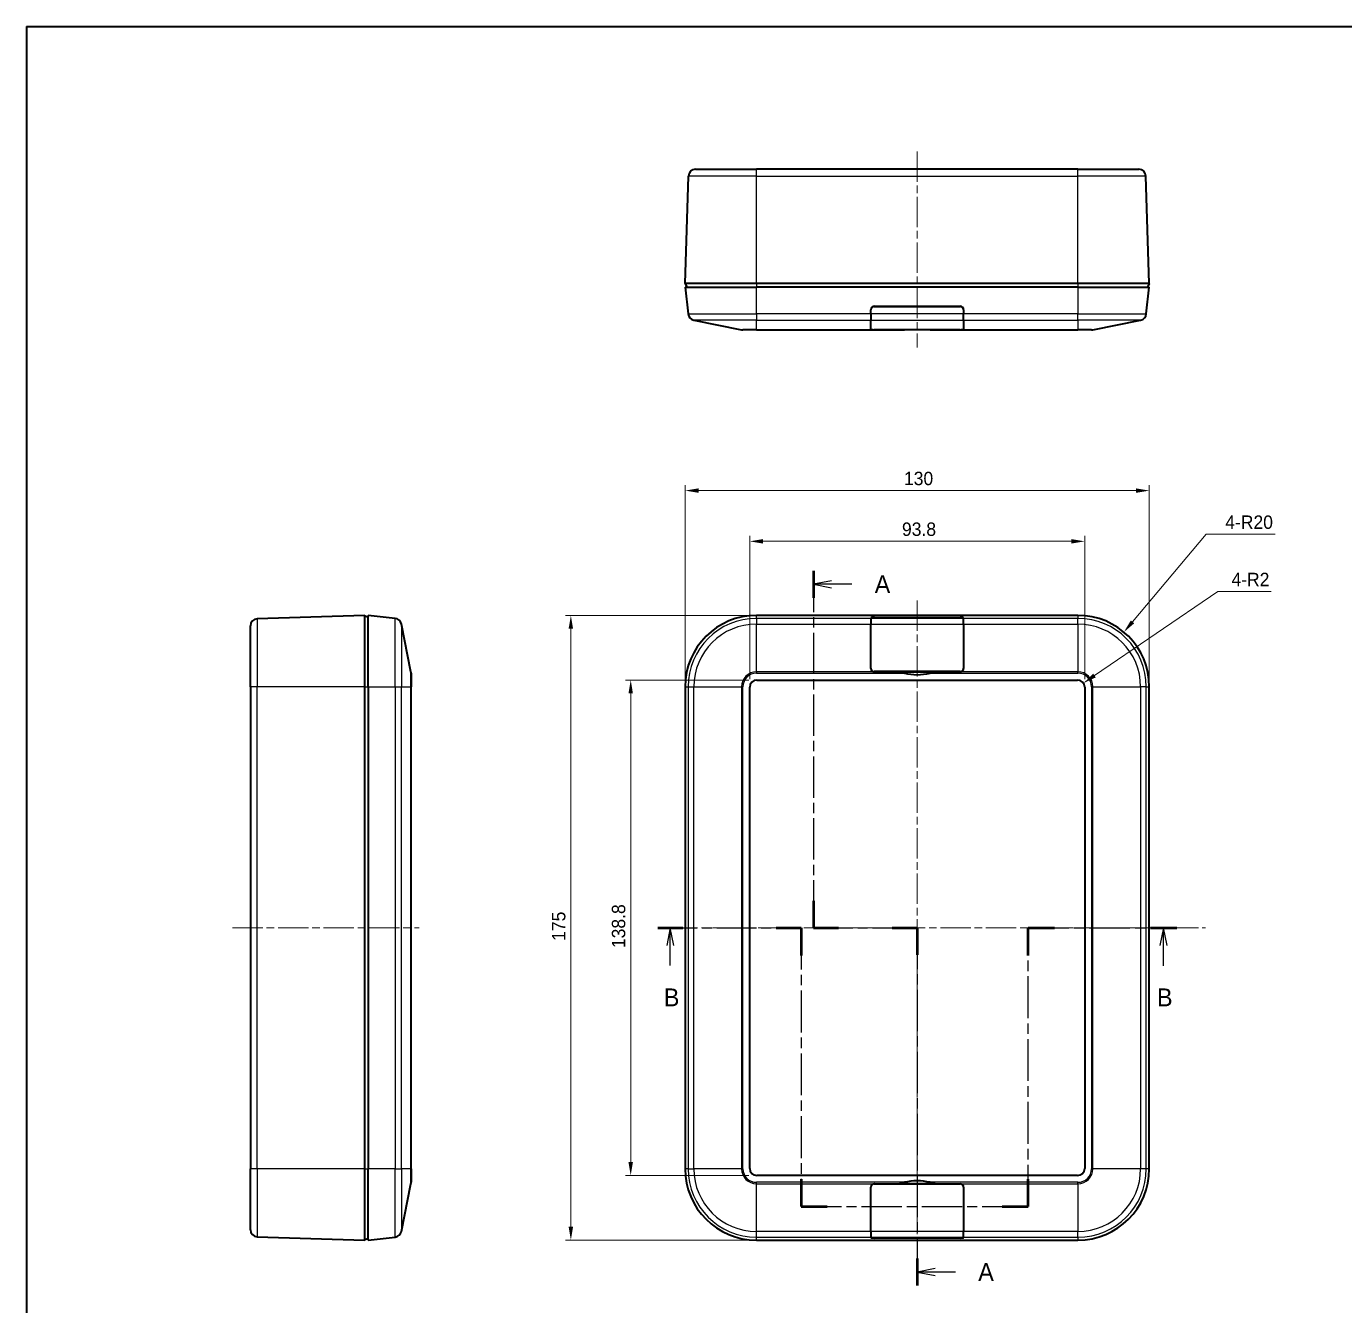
# Model space of a CAD drawing. Header units: millimetres. Extents: x 22 to 2984, y 12 to 577.
# Drawn here: x 618.2 to 987.4, y 215.7 to 574 of the extents above; entities that cross this region are included whole.
import ezdxf

# ---------------------------------------------------------------- set-up
doc = ezdxf.new("R2010")
doc.units = ezdxf.units.MM
doc.header["$LTSCALE"] = 1.5
doc.linetypes.add('CHAIN', pattern=[0.3543, 0.2362, -0.0295, 0.0591, -0.0295])
doc.layers.get('Defpoints').update_dxf_attribs({"lineweight": 25})
for name, color, linetype, lineweight in [('Border (ISO)', 7, 'Continuous', 35), ('Dimension (ISO)', 7, 'Continuous', 18), ('Section Line (ISO)', 7, 'CHAIN', 25), ('Visible (ISO)', 7, 'Continuous', 35), ('Visible Narrow (ISO)', 7, 'Continuous', 25)]:
    doc.layers.add(name, color=color, linetype=linetype, lineweight=lineweight)
doc.layers.add('Centerline (ISO)', color=7, linetype='Continuous', lineweight=18, true_color=0x80ffff)
doc.styles.add('Note Text (TK)', font='MS PGothic.ttf')
doc.dimstyles.new('Default - Method 1b (TK)', dxfattribs={"dimscale": 1.5, "dimtxt": 2.5, "dimasz": 2.5, "dimexe": 1, "dimexo": 1.5, "dimgap": 1, "dimtad": 1, "dimtoh": 1, "dimrnd": 1e-08, "dimdsep": 46, "dimtxsty": 'Note Text (TK)', "dimcen": 0.09, "dimdle": 5, "dimclrd": 100, "dimclre": 100, "dimclrt": 7, "dimadec": 1, "dimazin": 1, "dimtfac": 1, "dimtmove": 0, "dimatfit": 3, "dimfxl": 1, "dimtolj": 1, "dimlwd": -1, "dimlwe": -1, "dimarcsym": 0})

# ---------------------------------------------------------------- blocks, each defined once
blk = doc.blocks.new('図面枠 tk図枠')
at = {"layer": 'Border (ISO)'}
for q in [(405.5, 289), (14.5, 8)]:
    blk.add_line((14.5, 289), q, dxfattribs=at)
blk = doc.blocks.new('2dTransSection0')
at = {"layer": 'Section Line (ISO)', "linetype": 'CHAIN', "ltscale": 16.305595}
blk.add_line((124.74, 212.75), (124.74, 162.76), dxfattribs=at)
at = {"layer": 'Section Line (ISO)', "linetype": 'Continuous', "lineweight": 50}
for p, q in [((124.74, 212.75), (124.74, 208.97)), ((124.74, 166.53), (124.74, 162.76)), ((124.74, 162.76), (128.24, 162.76)), ((135.74, 162.76), (139.24, 162.76)), ((139.24, 162.76), (139.24, 158.97)), ((139.24, 116.44), (139.24, 112.65))]:
    blk.add_line(p, q, dxfattribs=at)
at = {"layer": 'Section Line (ISO)', "linetype": 'Continuous'}
for p, q in [((127.24, 211.36), (124.74, 210.86)), ((127.24, 210.86), (124.74, 210.86)), ((124.74, 210.86), (127.24, 210.36)), ((130.09, 210.86), (127.24, 210.86)), ((141.74, 115.04), (139.24, 114.54)), ((141.74, 114.54), (139.24, 114.54)), ((139.24, 114.54), (141.74, 114.04)), ((144.59, 114.54), (141.74, 114.54))]:
    blk.add_line(p, q, dxfattribs=at)
at = {"layer": 'Section Line (ISO)', "linetype": 'CHAIN', "ltscale": 15.523567}
blk.add_line((124.74, 162.76), (139.24, 162.76), dxfattribs=at)
at = {"layer": 'Section Line (ISO)', "linetype": 'CHAIN', "ltscale": 16.342228}
blk.add_line((139.24, 162.76), (139.24, 112.65), dxfattribs=at)
at = {"layer": 'Section Line (ISO)', "char_height": 2.5, "attachment_point": 7, "style": 'Note Text (TK)'}
for insert in [(133.29, 209.62), (147.79, 113.3)]:
    blk.add_mtext('A', dxfattribs=dict(at, insert=insert))
blk = doc.blocks.new('2dTransSection1')
at = {"layer": 'Section Line (ISO)', "linetype": 'CHAIN', "ltscale": 15.596187}
blk.add_line((102.91, 162.76), (123.01, 162.76), dxfattribs=at)
at = {"layer": 'Section Line (ISO)', "linetype": 'Continuous', "lineweight": 50}
for p, q in [((102.91, 162.76), (106.44, 162.76)), ((119.49, 162.76), (123.01, 162.76)), ((123.01, 162.76), (123.01, 158.89)), ((154.78, 158.89), (154.78, 162.76)), ((154.78, 162.76), (158.49, 162.76)), ((171.89, 162.76), (175.59, 162.76)), ((123.01, 127.57), (123.01, 123.71)), ((154.78, 123.71), (154.78, 127.57)), ((123.01, 123.71), (126.64, 123.71)), ((151.16, 123.71), (154.78, 123.71))]:
    blk.add_line(p, q, dxfattribs=at)
at = {"layer": 'Section Line (ISO)', "linetype": 'Continuous'}
for p, q in [((104.67, 162.76), (104.17, 160.26)), ((104.67, 160.26), (104.67, 162.76)), ((105.17, 160.26), (104.67, 162.76)), ((173.74, 162.76), (173.24, 160.26)), ((173.74, 160.26), (173.74, 162.76)), ((174.24, 160.26), (173.74, 162.76)), ((104.67, 157.46), (104.67, 160.26)), ((173.74, 157.43), (173.74, 160.26))]:
    blk.add_line(p, q, dxfattribs=at)
at = {"layer": 'Section Line (ISO)', "linetype": 'CHAIN', "ltscale": 16.551855}
for p, q in [((123.01, 162.76), (123.01, 123.71)), ((154.78, 123.71), (154.78, 162.76))]:
    blk.add_line(p, q, dxfattribs=at)
at = {"layer": 'Section Line (ISO)', "linetype": 'CHAIN', "ltscale": 16.095085}
blk.add_line((154.78, 162.76), (175.59, 162.76), dxfattribs=at)
at = {"layer": 'Section Line (ISO)', "linetype": 'CHAIN', "ltscale": 15.885035}
blk.add_line((123.01, 123.71), (154.78, 123.71), dxfattribs=at)
at = {"layer": 'Section Line (ISO)', "char_height": 2.5, "attachment_point": 7, "style": 'Note Text (TK)'}
for insert in [(103.76, 151.76), (172.82, 151.76)]:
    blk.add_mtext('B', dxfattribs=dict(at, insert=insert))
blk = doc.blocks.new('*D20')
at = {"layer": 'Defpoints', "color": 0, "transparency": 16777216}
for p in [(914.64, 429.76), (820.84, 388.91), (914.64, 388.91)]:
    blk.add_point(p, dxfattribs=at)
at = {"layer": 'Dimension (ISO)', "color": 100, "transparency": 16777216}
for p, q in [((820.84, 391.16), (820.84, 431.26)), ((824.59, 429.76), (910.89, 429.76)), ((914.64, 391.16), (914.64, 431.26))]:
    blk.add_line(p, q, dxfattribs=at)
for points in [[(824.59, 430.38), (824.59, 429.13), (820.84, 429.76)], [(910.89, 430.38), (910.89, 429.13), (914.64, 429.76)]]:
    blk.add_solid(points, dxfattribs=at)
at = {"layer": 'Dimension (ISO)', "color": 7, "transparency": 16777216, "insert": (863.47, 433.13), "char_height": 3.75, "attachment_point": 4, "style": 'Note Text (TK)'}
blk.add_mtext('\\A1;93.8', dxfattribs=at)
blk = doc.blocks.new('*D21')
at = {"layer": 'Defpoints', "color": 0, "transparency": 16777216}
for p in [(822.84, 390.91), (787.5, 252.11), (822.84, 252.11)]:
    blk.add_point(p, dxfattribs=at)
at = {"layer": 'Dimension (ISO)', "color": 100, "transparency": 16777216}
for p, q in [((820.59, 390.91), (786, 390.91)), ((787.5, 387.16), (787.5, 255.86)), ((820.59, 252.11), (786, 252.11))]:
    blk.add_line(p, q, dxfattribs=at)
for points in [[(786.87, 387.16), (788.12, 387.16), (787.5, 390.91)], [(786.87, 255.86), (788.12, 255.86), (787.5, 252.11)]]:
    blk.add_solid(points, dxfattribs=at)
at = {"layer": 'Dimension (ISO)', "color": 7, "transparency": 16777216, "insert": (784.12, 315.82), "char_height": 3.75, "attachment_point": 4, "rotation": 90, "style": 'Note Text (TK)'}
blk.add_mtext('\\A1;138.8', dxfattribs=at)
blk = doc.blocks.new('*D22')
at = {"layer": 'Defpoints', "color": 0, "transparency": 16777216}
for p in [(932.74, 443.97), (802.74, 389.01), (932.74, 389.01)]:
    blk.add_point(p, dxfattribs=at)
at = {"layer": 'Dimension (ISO)', "color": 100, "transparency": 16777216}
for p, q in [((802.74, 391.26), (802.74, 445.47)), ((806.49, 443.97), (928.99, 443.97)), ((932.74, 391.26), (932.74, 445.47))]:
    blk.add_line(p, q, dxfattribs=at)
for points in [[(806.49, 444.59), (806.49, 443.34), (802.74, 443.97)], [(928.99, 444.59), (928.99, 443.34), (932.74, 443.97)]]:
    blk.add_solid(points, dxfattribs=at)
at = {"layer": 'Dimension (ISO)', "color": 7, "transparency": 16777216, "insert": (864.03, 447.34), "char_height": 3.75, "attachment_point": 4, "style": 'Note Text (TK)'}
blk.add_mtext('\\A1;130', dxfattribs=at)
blk = doc.blocks.new('*D23')
at = {"layer": 'Defpoints', "color": 0, "transparency": 16777216}
for p in [(822.74, 409.01), (770.74, 234.01), (822.74, 234.01)]:
    blk.add_point(p, dxfattribs=at)
at = {"layer": 'Dimension (ISO)', "color": 100, "transparency": 16777216}
for p, q in [((820.49, 409.01), (769.24, 409.01)), ((770.74, 405.26), (770.74, 237.76)), ((820.49, 234.01), (769.24, 234.01))]:
    blk.add_line(p, q, dxfattribs=at)
for points in [[(770.11, 405.26), (771.36, 405.26), (770.74, 409.01)], [(770.11, 237.76), (771.36, 237.76), (770.74, 234.01)]]:
    blk.add_solid(points, dxfattribs=at)
at = {"layer": 'Dimension (ISO)', "color": 7, "transparency": 16777216, "insert": (767.36, 317.85), "char_height": 3.75, "attachment_point": 4, "rotation": 90, "style": 'Note Text (TK)'}
blk.add_mtext('\\A1;175', dxfattribs=at)
blk = doc.blocks.new('*D24')
at = {"layer": 'Defpoints', "color": 0, "transparency": 16777216}
for p in [(912.64, 388.91), (914.29, 390.04)]:
    blk.add_point(p, dxfattribs=at)
at = {"layer": 'Dimension (ISO)', "color": 100, "transparency": 16777216}
for p, q in [((951.89, 415.69), (917.39, 392.15)), ((966.86, 415.69), (951.89, 415.69))]:
    blk.add_line(p, q, dxfattribs=at)
blk.add_solid([(917.03, 392.67), (917.74, 391.64), (914.29, 390.04)], dxfattribs=at)
at = {"layer": 'Dimension (ISO)', "color": 7, "transparency": 16777216, "insert": (955.74, 419.07), "char_height": 3.75, "attachment_point": 4, "style": 'Note Text (TK)'}
blk.add_mtext('\\A1;4-R2', dxfattribs=at)
blk = doc.blocks.new('*D25')
at = {"layer": 'Defpoints', "color": 0, "transparency": 16777216}
for p in [(925.61, 404.32), (912.74, 389.01)]:
    blk.add_point(p, dxfattribs=at)
at = {"layer": 'Dimension (ISO)', "color": 100, "transparency": 16777216}
for p, q in [((948.66, 431.72), (928.03, 407.19)), ((967.94, 431.72), (948.66, 431.72))]:
    blk.add_line(p, q, dxfattribs=at)
blk.add_solid([(927.55, 407.59), (928.5, 406.79), (925.61, 404.32)], dxfattribs=at)
at = {"layer": 'Dimension (ISO)', "color": 7, "transparency": 16777216, "insert": (954, 435.1), "char_height": 3.75, "attachment_point": 4, "style": 'Note Text (TK)'}
blk.add_mtext('\\A1;4-R20', dxfattribs=at)

msp = doc.modelspace()

# ---------------------------------------------------------------- linework, layer by layer
at = {"layer": 'Centerline (ISO)', "linetype": 'CHAIN', "ltscale": 23.990969}
for p, q in [((867.73734, 538.99356), (867.73734, 484.0424)), ((867.73734, 413.1757), (867.73734, 231.44823)), ((675.98059, 321.5142), (728.26739, 321.5142)), ((797.73734, 321.5142), (948.43611, 321.5142))]:
    msp.add_line(p, q, dxfattribs=at)
at = {"layer": 'Visible (ISO)'}
for p, q in [((802.73734, 501.99356), (803.67679, 532.05603)), ((805.67582, 533.99356), (822.73734, 533.99356)), ((912.73734, 533.99356), (822.73734, 533.99356)), ((912.73734, 533.99356), (929.79886, 533.99356)), ((932.73734, 501.99356), (931.79789, 532.05603)), ((802.73734, 501.99356), (803.23734, 500.99356)), ((822.73734, 501.99356), (802.73734, 501.99356)), ((802.73734, 500.99356), (822.73734, 500.99356)), ((802.73734, 500.99356), (803.57584, 493.44705)), ((912.73734, 501.99356), (822.73734, 501.99356)), ((912.73734, 500.99356), (822.73734, 500.99356)), ((932.73734, 501.99356), (912.73734, 501.99356)), ((912.73734, 500.99356), (932.73734, 500.99356)), ((931.89884, 493.44705), (932.73734, 500.99356)), ((932.73734, 501.99356), (932.23734, 500.99356)), ((855.68734, 495.54356), (879.78734, 495.54356)), ((855.73734, 495.59356), (879.73734, 495.59356)), ((857.0316, 495.59356), (857.03247, 495.54356)), ((860.48734, 495.59356), (860.48734, 495.54356)), ((874.98734, 495.59356), (874.98734, 495.54356)), ((878.44221, 495.54356), (878.44308, 495.59356)), ((805.17138, 491.70675), (818.54315, 489.0324)), ((854.73734, 493.44705), (854.73734, 494.59356)), ((854.73734, 493.44705), (854.73734, 491.70675)), ((854.73734, 489.2324), (854.73734, 491.70675)), ((854.78734, 493.44705), (854.78734, 494.64356)), ((854.78734, 493.44705), (854.78734, 491.70675)), ((854.78734, 489.2224), (854.78734, 491.70675)), ((880.68734, 494.64356), (880.68734, 493.44705)), ((880.68734, 491.70675), (880.68734, 493.44705)), ((880.68734, 491.70675), (880.68734, 489.2224)), ((880.73734, 494.59356), (880.73734, 493.44705)), ((880.73734, 491.70675), (880.73734, 493.44705)), ((880.73734, 491.70675), (880.73734, 489.2324)), ((916.93153, 489.0324), (930.3033, 491.70675)), ((822.73734, 488.99356), (818.93538, 488.99356)), ((822.73734, 488.99356), (864.14531, 488.99356)), ((879.78734, 489.0424), (855.68734, 489.0424)), ((862.73734, 489.0324), (855.73734, 489.0324)), ((862.73734, 489.0324), (862.73734, 489.0424)), ((871.32937, 488.99356), (864.14531, 488.99356)), ((871.32937, 488.99356), (912.73734, 488.99356)), ((872.73734, 489.0424), (872.73734, 489.0324)), ((879.73734, 489.0324), (872.73734, 489.0324)), ((916.5393, 488.99356), (912.73734, 488.99356)), ((712.98059, 409.0142), (682.91812, 408.07474)), ((712.98059, 409.0142), (713.98059, 408.5142)), ((712.98059, 409.0142), (712.98059, 389.0142)), ((713.98059, 389.0142), (713.98059, 409.0142)), ((721.5271, 408.1757), (713.98059, 409.0142)), ((725.94175, 393.20839), (723.26739, 406.58016)), ((912.73734, 409.0142), (822.73734, 409.0142)), ((854.73734, 408.1757), (854.73734, 408.30308)), ((854.73734, 408.1757), (854.73734, 406.58016)), ((854.73734, 394.20839), (854.73734, 406.58016)), ((854.78734, 408.1757), (854.78734, 408.30864)), ((854.78734, 408.1757), (854.78734, 406.58016)), ((854.78734, 394.15839), (854.78734, 406.58016)), ((855.68734, 408.40864), (879.78734, 408.40864)), ((855.73734, 408.4142), (879.73734, 408.4142)), ((880.68734, 408.30864), (880.68734, 408.1757)), ((880.68734, 406.58016), (880.68734, 408.1757)), ((880.68734, 406.58016), (880.68734, 394.15839)), ((880.73734, 408.30308), (880.73734, 408.1757)), ((880.73734, 406.58016), (880.73734, 408.1757)), ((880.73734, 406.58016), (880.73734, 394.20839)), ((680.98059, 389.0142), (680.98059, 406.07572)), ((725.98059, 392.81616), (725.98059, 389.0142)), ((879.78734, 393.25839), (855.68734, 393.25839)), ((862.73734, 393.20839), (855.73734, 393.20839)), ((862.73734, 393.20839), (872.73734, 393.20839)), ((879.73734, 393.20839), (872.73734, 393.20839)), ((680.98059, 389.0142), (680.98059, 254.0142)), ((712.98059, 389.0142), (712.98059, 254.0142)), ((713.98059, 389.0142), (713.98059, 254.0142)), ((725.98059, 254.0142), (725.98059, 389.0142)), ((802.73734, 389.0142), (802.73734, 254.0142)), ((820.83734, 254.1142), (820.83734, 388.9142)), ((822.83734, 390.9142), (912.63734, 390.9142)), ((914.63734, 388.9142), (914.63734, 254.1142)), ((932.73734, 254.0142), (932.73734, 389.0142)), ((680.98059, 236.95267), (680.98059, 254.0142)), ((712.98059, 254.0142), (712.98059, 234.0142)), ((713.98059, 234.0142), (713.98059, 254.0142)), ((725.98059, 254.0142), (725.98059, 250.21224)), ((912.63734, 252.1142), (822.83734, 252.1142)), ((723.26739, 236.44823), (725.94175, 249.82)), ((854.73734, 236.44823), (854.73734, 248.82)), ((854.78734, 236.44823), (854.78734, 248.87)), ((855.68734, 249.77), (879.78734, 249.77)), ((855.73734, 249.82), (862.73734, 249.82)), ((872.73734, 249.82), (862.73734, 249.82)), ((872.73734, 249.82), (879.73734, 249.82)), ((880.68734, 248.87), (880.68734, 236.44823)), ((880.73734, 248.82), (880.73734, 236.44823)), ((854.73734, 236.44823), (854.73734, 234.8527)), ((854.78734, 236.44823), (854.78734, 234.8527)), ((880.68734, 234.8527), (880.68734, 236.44823)), ((880.73734, 234.8527), (880.73734, 236.44823)), ((682.91812, 234.95365), (712.98059, 234.0142)), ((713.98059, 234.5142), (712.98059, 234.0142)), ((713.98059, 234.0142), (721.5271, 234.8527)), ((822.73734, 234.0142), (912.73734, 234.0142)), ((854.73734, 234.72531), (854.73734, 234.8527)), ((854.78734, 234.71975), (854.78734, 234.8527)), ((879.78734, 234.61975), (855.68734, 234.61975)), ((879.73734, 234.6142), (855.73734, 234.6142)), ((880.68734, 234.8527), (880.68734, 234.71975)), ((880.73734, 234.8527), (880.73734, 234.72531))]:
    msp.add_line(p, q, dxfattribs=at)
for centre, radius, start, end in [((805.67582, 531.99356), 2, 90, 178.2100894), ((929.79886, 531.99356), 2, 1.7899106, 90), ((855.73734, 494.59356), 1, 90, 180), ((855.68734, 494.64356), 0.9, 90, 180), ((854.6802, 494.71297), 3.20714, 15.0095926, 15.9364478), ((854.6802, 494.91297), 3.20714, 11.3393726, 12.2519047), ((854.6802, 495.11297), 3.20714, 7.7157826, 8.6181966), ((854.6802, 495.31297), 3.20714, 4.1230297, 5.0191418), ((880.79448, 495.31297), 3.20714, 174.9808582, 175.8769703), ((880.79448, 495.11297), 3.20714, 171.3818034, 172.2842174), ((880.79448, 494.91297), 3.20714, 167.7480953, 168.6606274), ((880.79448, 494.71297), 3.20714, 164.0635522, 164.9904074), ((879.73734, 494.59356), 1, 0, 90), ((879.78734, 494.64356), 0.9, 0, 90), ((805.56361, 493.66792), 2, 186.3401917, 258.6900675), ((929.91107, 493.66792), 2, 281.3099325, 353.6598083), ((818.93538, 490.99356), 2, 258.6900675, 270), ((916.5393, 490.99356), 2, 270, 281.3099325), ((682.98059, 406.07572), 2, 91.7899106, 180), ((721.30623, 406.18793), 2, 11.3099325, 83.6598083), ((822.73734, 389.0142), 20, 90, 180), ((912.73734, 389.0142), 20, 0, 90), ((723.98059, 392.81616), 2, 0, 11.3099325), ((855.73734, 394.20839), 1, 180, 270), ((855.68734, 394.15839), 0.9, 180, 270), ((867.73734, 408.43339), 16.025, 257.0470027, 282.9529973), ((879.73734, 394.20839), 1, 270, 0), ((879.78734, 394.15839), 0.9, 270, 0), ((822.83734, 388.9142), 2, 90, 180), ((912.63734, 388.9142), 2, 0, 90), ((822.73734, 254.0142), 20, 180, 270), ((822.83734, 254.1142), 2, 180, 270), ((912.63734, 254.1142), 2, 270, 0), ((912.73734, 254.0142), 20, 270, 0), ((723.98059, 250.21224), 2, 348.6900675, 0), ((855.73734, 248.82), 1, 90, 180), ((855.68734, 248.87), 0.9, 90, 180), ((867.73734, 234.595), 16.025, 77.0470027, 102.9529973), ((879.73734, 248.82), 1, 0, 90), ((879.78734, 248.87), 0.9, 0, 90), ((682.98059, 236.95267), 2, 180, 268.2100894), ((721.30623, 236.84046), 2, 276.3401917, 348.6900675)]:
    msp.add_arc(centre, radius, start, end, dxfattribs=at)
for centre, major_axis, ratio, start_param, end_param in [((855.73734, 492.39379), (1, 0), 0.2, 3.141592654, 3.459153083), ((879.73734, 492.39379), (1, 0), 0.2, 5.965624878, 6.283185307), ((855.73734, 489.2324), (1, 0), 0.2, 3.141592654, 4.71238898), ((855.68734, 489.2224), (-0.9, 0), 0.2, 0, 1.570796327), ((879.73734, 489.2324), (1, 0), 0.2, 4.71238898, 6.283185307), ((879.78734, 489.2224), (-0.9, 0), 0.2, 1.570796327, 3.141592654), ((855.73734, 408.30308), (-1, 0), 0.111111111, 4.71238898, 6.283185307), ((855.68734, 408.30864), (0.9, 0), 0.111111111, 1.570796327, 3.141592654), ((879.73734, 408.30308), (-1, 0), 0.111111111, 3.141592654, 4.71238898), ((879.78734, 408.30864), (0.9, 0), 0.111111111, 0, 1.570796327), ((855.73734, 404.30308), (-1, 0), 0.111111111, 5.965624878, 6.10379178), ((879.73734, 404.30308), (-1, 0), 0.111111111, 3.320986181, 3.459153083), ((855.73734, 238.72531), (1, 0), 0.111111111, 3.320986181, 3.459153083), ((879.73734, 238.72531), (1, 0), 0.111111111, 5.965624878, 6.10379178), ((855.73734, 234.72531), (1, 0), 0.111111111, 3.141592654, 4.71238898), ((855.68734, 234.71975), (-0.9, 0), 0.111111111, 0, 1.570796327), ((879.73734, 234.72531), (1, 0), 0.111111111, 4.71238898, 6.283185307), ((879.78734, 234.71975), (-0.9, 0), 0.111111111, 1.570796327, 3.141592654)]:
    msp.add_ellipse(centre, major_axis=major_axis, ratio=ratio, start_param=start_param, end_param=end_param, dxfattribs=at)
for points in [[(864.14531, 488.99356), (863.66119, 488.99356), (863.18788, 489.00281), (862.73734, 489.0324)], [(872.73734, 489.0324), (872.28682, 489.00281), (871.81352, 488.99356), (871.32937, 488.99356)], [(864.14531, 392.81616), (863.66119, 392.92751), (863.18788, 393.06043), (862.73734, 393.20839)], [(872.73734, 393.20839), (872.28682, 393.06044), (871.81352, 392.92751), (871.32937, 392.81616)], [(862.73734, 249.82), (863.18785, 249.96796), (863.66116, 250.10088), (864.14531, 250.21224)], [(871.32937, 250.21224), (871.81349, 250.10089), (872.2868, 249.96796), (872.73734, 249.82)]]:
    msp.add_open_spline(points, degree=3, dxfattribs=at)
for points, knots in [([(854.73734, 404.26802), (854.73734, 404.27547), (854.73764, 404.28226), (854.74018, 404.30633), (854.7452, 404.3179), (854.75339, 404.32291)], [0.20951652313, 0.20951652313, 0.20951652313, 0.20951652313, 0.21405467275, 0.21405467275, 0.22750287356, 0.22750287356, 0.22750287356, 0.22750287356]), ([(880.72129, 404.32291), (880.72938, 404.31795), (880.7344, 404.30659), (880.73702, 404.2827), (880.73734, 404.27571), (880.73734, 404.26802)], [0.24415958341, 0.24415958341, 0.24415958341, 0.24415958341, 0.25745187427, 0.25745187427, 0.26213443579, 0.26213443579, 0.26213443579, 0.26213443579]), ([(854.75339, 238.70548), (854.74529, 238.71044), (854.74028, 238.72181), (854.73766, 238.74569), (854.73734, 238.75268), (854.73734, 238.76037)], [0.2441844926, 0.2441844926, 0.2441844926, 0.2441844926, 0.25747678347, 0.25747678347, 0.26215934498, 0.26215934498, 0.26215934498, 0.26215934498]), ([(880.73734, 238.76037), (880.73734, 238.75268), (880.73702, 238.74569), (880.7344, 238.72181), (880.72938, 238.71044), (880.72129, 238.70548)], [0.20952862442, 0.20952862442, 0.20952862442, 0.20952862442, 0.21421118594, 0.21421118594, 0.2275034768, 0.2275034768, 0.2275034768, 0.2275034768])]:
    msp.add_open_spline(points, degree=3, knots=knots, dxfattribs=at)
at = {"layer": 'Visible Narrow (ISO)'}
for p, q in [((822.73734, 532.05603), (803.67679, 532.05603)), ((822.73734, 532.05603), (822.73734, 533.99356)), ((822.73734, 532.05603), (912.73734, 532.05603)), ((822.73734, 501.99356), (822.73734, 532.05603)), ((912.73734, 532.05603), (912.73734, 533.99356)), ((931.79789, 532.05603), (912.73734, 532.05603)), ((912.73734, 501.99356), (912.73734, 532.05603)), ((822.73734, 501.99356), (822.73734, 500.99356)), ((822.73734, 493.44705), (822.73734, 500.99356)), ((912.73734, 501.99356), (912.73734, 500.99356)), ((912.73734, 500.99356), (912.73734, 493.44705)), ((854.79655, 494.77199), (854.75339, 494.77199)), ((856.53056, 495.59356), (856.53143, 495.54356)), ((857.53239, 495.54356), (857.53152, 495.59356)), ((877.94316, 495.59356), (877.94229, 495.54356)), ((878.94325, 495.54356), (878.94412, 495.59356)), ((880.72129, 494.77199), (880.67813, 494.77199)), ((803.57584, 493.44705), (822.73734, 493.44705)), ((822.73734, 491.70675), (805.17138, 491.70675)), ((854.73734, 493.44705), (822.73734, 493.44705)), ((822.73734, 493.44705), (822.73734, 491.70675)), ((822.73734, 491.70675), (854.73734, 491.70675)), ((822.73734, 489.0324), (822.73734, 491.70675)), ((854.73734, 494.33692), (854.78734, 494.33692)), ((880.68734, 493.44705), (854.78734, 493.44705)), ((854.78734, 491.70675), (880.68734, 491.70675)), ((880.68734, 494.33692), (880.73734, 494.33692)), ((912.73734, 493.44705), (880.73734, 493.44705)), ((880.73734, 491.70675), (912.73734, 491.70675)), ((912.73734, 491.70675), (912.73734, 493.44705)), ((912.73734, 493.44705), (931.89884, 493.44705)), ((930.3033, 491.70675), (912.73734, 491.70675)), ((912.73734, 491.70675), (912.73734, 489.0324)), ((818.54315, 489.0324), (822.73734, 489.0324)), ((855.73734, 489.0324), (822.73734, 489.0324)), ((822.73734, 489.0324), (822.73734, 488.99356)), ((855.73734, 489.0324), (855.73734, 489.0424)), ((879.73734, 489.0424), (879.73734, 489.0324)), ((912.73734, 489.0324), (879.73734, 489.0324)), ((912.73734, 489.0324), (916.93153, 489.0324)), ((912.73734, 488.99356), (912.73734, 489.0324)), ((682.91812, 408.07474), (682.91812, 389.0142)), ((721.5271, 389.0142), (721.5271, 408.1757)), ((723.26739, 406.58016), (723.26739, 389.0142)), ((822.73734, 408.1757), (822.73734, 409.0142)), ((854.73734, 408.1757), (822.73734, 408.1757)), ((822.73734, 408.1757), (822.73734, 406.58016)), ((822.73734, 406.58016), (854.73734, 406.58016)), ((822.73734, 393.20839), (822.73734, 406.58016)), ((880.68734, 408.1757), (854.78734, 408.1757)), ((854.78734, 406.58016), (880.68734, 406.58016)), ((855.73734, 408.40864), (855.73734, 408.4142)), ((879.73734, 408.4142), (879.73734, 408.40864)), ((912.73734, 408.1757), (880.73734, 408.1757)), ((880.73734, 406.58016), (912.73734, 406.58016)), ((912.73734, 409.0142), (912.73734, 408.1757)), ((912.73734, 406.58016), (912.73734, 408.1757)), ((912.73734, 406.58016), (912.73734, 393.20839)), ((854.73734, 403.92403), (854.78734, 403.92403)), ((854.78734, 404.32291), (854.75339, 404.32291)), ((880.72129, 404.32291), (880.68734, 404.32291)), ((880.68734, 403.92403), (880.73734, 403.92403)), ((725.94175, 389.0142), (725.94175, 393.20839)), ((855.73734, 393.20839), (822.73734, 393.20839)), ((822.73734, 393.20839), (822.73734, 392.81616)), ((822.73734, 392.81616), (864.14531, 392.81616)), ((857.58198, 393.25839), (857.58198, 393.25705)), ((857.58198, 393.25705), (877.8927, 393.25705)), ((871.32937, 392.81616), (912.73734, 392.81616)), ((877.8927, 393.25839), (877.8927, 393.25705)), ((912.73734, 393.20839), (879.73734, 393.20839)), ((912.73734, 392.81616), (912.73734, 393.20839)), ((682.91812, 389.0142), (680.98059, 389.0142)), ((712.98059, 389.0142), (682.91812, 389.0142)), ((682.91812, 254.0142), (682.91812, 389.0142)), ((712.98059, 389.0142), (713.98059, 389.0142)), ((713.98059, 389.0142), (721.5271, 389.0142)), ((721.5271, 389.0142), (723.26739, 389.0142)), ((721.5271, 389.0142), (721.5271, 254.0142)), ((723.26739, 254.0142), (723.26739, 389.0142)), ((723.26739, 389.0142), (725.94175, 389.0142)), ((725.94175, 389.0142), (725.94175, 254.0142)), ((725.94175, 389.0142), (725.98059, 389.0142)), ((802.73734, 389.0142), (803.57584, 389.0142)), ((803.57584, 389.0142), (805.17138, 389.0142)), ((803.57584, 389.0142), (803.57584, 254.0142)), ((805.17138, 254.0142), (805.17138, 389.0142)), ((805.17138, 389.0142), (818.54315, 389.0142)), ((818.54315, 389.0142), (818.54315, 254.0142)), ((818.54315, 389.0142), (818.93538, 389.0142)), ((818.93538, 254.0142), (818.93538, 389.0142)), ((916.5393, 389.0142), (916.5393, 254.0142)), ((916.93153, 389.0142), (916.5393, 389.0142)), ((916.93153, 254.0142), (916.93153, 389.0142)), ((916.93153, 389.0142), (930.3033, 389.0142)), ((930.3033, 389.0142), (930.3033, 254.0142)), ((931.89884, 389.0142), (930.3033, 389.0142)), ((931.89884, 254.0142), (931.89884, 389.0142)), ((931.89884, 389.0142), (932.73734, 389.0142)), ((682.91812, 254.0142), (680.98059, 254.0142)), ((712.98059, 254.0142), (682.91812, 254.0142)), ((682.91812, 254.0142), (682.91812, 234.95365)), ((712.98059, 254.0142), (713.98059, 254.0142)), ((721.5271, 254.0142), (713.98059, 254.0142)), ((721.5271, 254.0142), (723.26739, 254.0142)), ((721.5271, 234.8527), (721.5271, 254.0142)), ((723.26739, 254.0142), (723.26739, 236.44823)), ((725.94175, 254.0142), (723.26739, 254.0142)), ((725.94175, 249.82), (725.94175, 254.0142)), ((725.94175, 254.0142), (725.98059, 254.0142)), ((803.57584, 254.0142), (802.73734, 254.0142)), ((803.57584, 254.0142), (805.17138, 254.0142)), ((818.54315, 254.0142), (805.17138, 254.0142)), ((818.54315, 254.0142), (818.93538, 254.0142)), ((916.93153, 254.0142), (916.5393, 254.0142)), ((930.3033, 254.0142), (916.93153, 254.0142)), ((931.89884, 254.0142), (930.3033, 254.0142)), ((932.73734, 254.0142), (931.89884, 254.0142)), ((864.14531, 250.21224), (822.73734, 250.21224)), ((822.73734, 249.82), (822.73734, 250.21224)), ((822.73734, 249.82), (855.73734, 249.82)), ((822.73734, 236.44823), (822.73734, 249.82)), ((877.8927, 249.77134), (857.58198, 249.77134)), ((857.58198, 249.77), (857.58198, 249.77134)), ((912.73734, 250.21224), (871.32937, 250.21224)), ((877.8927, 249.77), (877.8927, 249.77134)), ((879.73734, 249.82), (912.73734, 249.82)), ((912.73734, 249.82), (912.73734, 250.21224)), ((912.73734, 249.82), (912.73734, 236.44823)), ((854.73734, 236.44823), (822.73734, 236.44823)), ((822.73734, 234.8527), (822.73734, 236.44823)), ((854.78734, 239.10437), (854.73734, 239.10437)), ((854.75339, 238.70548), (854.78734, 238.70548)), ((880.68734, 236.44823), (854.78734, 236.44823)), ((880.73734, 239.10437), (880.68734, 239.10437)), ((880.68734, 238.70548), (880.72129, 238.70548)), ((912.73734, 236.44823), (880.73734, 236.44823)), ((912.73734, 234.8527), (912.73734, 236.44823)), ((822.73734, 234.8527), (854.73734, 234.8527)), ((822.73734, 234.0142), (822.73734, 234.8527)), ((854.78734, 234.8527), (880.68734, 234.8527)), ((855.73734, 234.6142), (855.73734, 234.61975)), ((879.73734, 234.61975), (879.73734, 234.6142)), ((880.73734, 234.8527), (912.73734, 234.8527)), ((912.73734, 234.8527), (912.73734, 234.0142))]:
    msp.add_line(p, q, dxfattribs=at)
for centre, radius, start, end in [((822.73734, 389.0142), 19.1615, 90, 180), ((822.73734, 389.0142), 17.56596, 90, 180), ((912.73734, 389.0142), 19.1615, 0, 90), ((912.73734, 389.0142), 17.56596, 0, 90), ((822.73734, 389.0142), 4.19419, 90, 180), ((822.73734, 389.0142), 3.80196, 90, 180), ((912.73734, 389.0142), 4.19419, 0, 90), ((912.73734, 389.0142), 3.80196, 0, 90), ((822.73734, 254.0142), 19.1615, 180, 270), ((822.73734, 254.0142), 17.56596, 180, 270), ((822.73734, 254.0142), 4.19419, 180, 270), ((822.73734, 254.0142), 3.80196, 180, 270), ((912.73734, 254.0142), 3.80196, 270, 0), ((912.73734, 254.0142), 17.56596, 270, 0), ((912.73734, 254.0142), 4.19419, 270, 0), ((912.73734, 254.0142), 19.1615, 270, 0)]:
    msp.add_arc(centre, radius, start, end, dxfattribs=at)
for centre, major_axis, start_param, end_param in [((857.57881, 394.25372), (0.93339, -0.36099), 5.031175774, 5.083011909), ((877.89587, 394.25372), (0.93339, 0.36099), 4.341766052, 4.393602186), ((857.57881, 248.77467), (-0.93339, -0.36099), 4.341766052, 4.393602186), ((877.89587, 248.77467), (-0.93339, 0.36099), 5.031175774, 5.083011909)]:
    msp.add_ellipse(centre, major_axis=major_axis, ratio=0.995293521, start_param=start_param, end_param=end_param, dxfattribs=at)

# ---------------------------------------------------------------- block references
at = {"xscale": 2, "yscale": 2, "zscale": 2}
msp.add_blockref('図面枠 tk図枠', (589.25, -4), dxfattribs=at)
at = {"layer": 'Section Line (ISO)', "xscale": 2, "yscale": 2, "zscale": 2}
for name in ['2dTransSection0', '2dTransSection1']:
    msp.add_blockref(name, (589.25, -4), dxfattribs=at)

# ---------------------------------------------------------------- dimensions: what is measured, and where the dimension line sits
at = {"layer": 'Dimension (ISO)', "color": 100, "true_color": 0x00ff3f}
for base, p1, p2, angle, picture, middle in [((932.73734, 443.96761), (802.73734, 389.0142), (932.73734, 389.0142), 180, '*D22', (867.73734, 443.96761)), ((770.73734, 234.0142), (822.73734, 409.0142), (822.73734, 234.0142), 90, '*D23', (770.73734, 321.5142)), ((787.49925, 252.1142), (822.83734, 390.9142), (822.83734, 252.1142), 270, '*D21', (787.49925, 321.4142))]:
    dim = msp.add_linear_dim(base=base, p1=p1, p2=p2, angle=angle, dimstyle='Default - Method 1b (TK)', override={"dimtoh": 0, "dimdec": 2, "dimtp": 0, "dimtm": 0, "dimtdec": 2, "dimtofl": 0, "dimatfit": 1}, dxfattribs=at)
    dim.commit()
    dim.dimension.update_dxf_attribs({"geometry": picture, "text_midpoint": middle, "dimtype": 160})
for center, mpoint, picture, middle in [((912.73734, 389.0142), (925.61135, 404.31975), '*D25', (960.96943, 431.72333)), ((912.63734, 388.9142), (914.28942, 390.04141), '*D24', (961.30061, 415.69343))]:
    dim = msp.add_radius_dim(center=center, mpoint=mpoint, text='4-<>', dimstyle='Default - Method 1b (TK)', override={"dimtih": 1, "dimdec": 2, "dimcen": 0, "dimtp": 0, "dimtm": 0, "dimtdec": 2, "dimtofl": 0}, dxfattribs=at)
    dim.commit()
    dim.dimension.update_dxf_attribs({"geometry": picture, "text_midpoint": middle, "dimtype": 164})
dim = msp.add_linear_dim(base=(914.63734, 429.75713), p1=(820.83734, 388.9142), p2=(914.63734, 388.9142), dimstyle='Default - Method 1b (TK)', override={"dimtoh": 0, "dimdec": 2, "dimtp": 0, "dimtm": 0, "dimtdec": 2, "dimtofl": 0, "dimatfit": 1}, dxfattribs=at)
dim.commit()
dim.dimension.update_dxf_attribs({"geometry": '*D20', "text_midpoint": (867.83734, 429.75713), "dimtype": 160})

doc.saveas('drawing.dxf')
